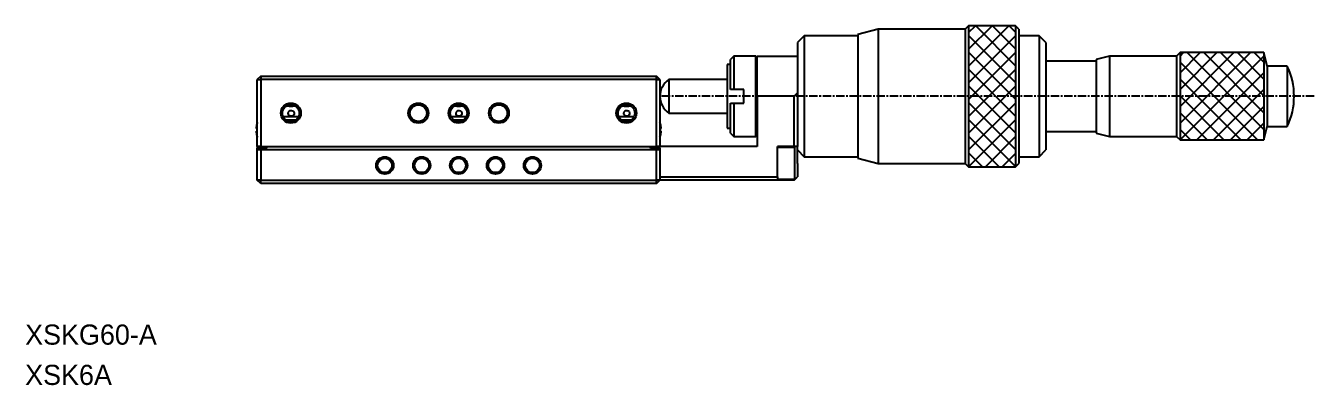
# Model space of a CAD drawing. Extents: x 912 to 1291, y -51 to 162.
# Drawn here: x 912.4 to 1104.4, y -51.1 to 2.5 of the extents above; entities that cross this region are included whole.
import ezdxf

# ---------------------------------------------------------------- set-up
doc = ezdxf.new("R2010")
doc.units = 0
doc.linetypes.add('CENTER', pattern=[2, 1.25, -0.25, 0.25, -0.25])
doc.layers.get('0').update_dxf_attribs({"linetype": 'CONTINUOUS'})
doc.layers.add('CENTER', color=1, linetype='CENTER')

msp = doc.modelspace()

# ---------------------------------------------------------------- linework, layer by layer
at = {"color": 7, "linetype": 'CONTINUOUS'}
for p, q in [((1039.37, 1.98), (1036.37, 1.18)), ((1052.37, 1.98), (1039.37, 1.98)), ((1039.37, 1.98), (1039.37, -18.02)), ((1052.87, 2.48), (1052.37, 1.98)), ((1052.37, 1.98), (1052.37, -18.02)), ((1059.87, 2.48), (1052.87, 2.48)), ((1052.87, 2.48), (1052.87, -18.52)), ((1060.37, 1.98), (1059.87, 2.48)), ((1059.87, 2.48), (1059.87, -18.52)), ((1060.37, 1.98), (1060.37, -18.02)), ((1028.37, 0.98), (1027.37, -0.02)), ((1036.37, 0.98), (1028.37, 0.98)), ((1028.37, 0.98), (1028.37, -17.02)), ((1036.37, 1.18), (1036.37, -17.22)), ((1063.37, 0.98), (1060.37, 0.98)), ((1064.37, -0.02), (1063.37, 0.98)), ((1063.37, 0.98), (1063.37, -17.02)), ((1027.37, -0.02), (1027.37, -5.66)), ((1064.37, -0.02), (1064.37, -16.02)), ((1084.37, -1.52), (1083.87, -2.02)), ((1096.87, -1.52), (1084.37, -1.52)), ((1084.37, -1.52), (1084.37, -14.52)), ((1097.37, -3.52), (1096.87, -1.52)), ((1096.87, -1.52), (1096.87, -14.52)), ((1017.37, -3.27), (1016.87, -3.27)), ((1016.87, -3.27), (1016.87, -12.77)), ((1017.87, -2.02), (1017.37, -2.52)), ((1017.37, -7.02), (1017.37, -2.52)), ((1021.17, -2.02), (1017.87, -2.02)), ((1017.87, -2.02), (1017.87, -7.02)), ((1021.37, -2.22), (1021.17, -2.02)), ((1021.17, -8.02), (1021.17, -2.02)), ((1021.37, -8.02), (1021.37, -2.02)), ((1021.37, -2.02), (1027.37, -2.02)), ((1071.87, -2.77), (1064.37, -2.77)), ((1073.87, -2.02), (1071.87, -2.52)), ((1071.87, -2.52), (1071.87, -13.52)), ((1083.87, -2.02), (1073.87, -2.02)), ((1073.87, -2.02), (1073.87, -14.02)), ((1083.87, -2.02), (1083.87, -14.02)), ((1100.36, -3.52), (1097.37, -3.52)), ((1097.37, -3.52), (1097.37, -12.52)), ((1100.36, -3.52), (1100.36, -12.52)), ((947.37, -5.02), (946.87, -5.52)), ((946.87, -5.52), (947.37, -5.52)), ((946.87, -15.52), (946.87, -5.52)), ((947.37, -5.02), (1006.37, -5.02)), ((947.37, -5.02), (947.37, -5.52)), ((1006.37, -5.52), (947.37, -5.52)), ((947.37, -5.52), (947.37, -15.52)), ((1006.87, -5.52), (1006.37, -5.02)), ((1006.37, -5.52), (1006.37, -5.02)), ((1006.37, -5.52), (1006.87, -5.52)), ((1006.37, -15.52), (1006.37, -5.52)), ((1006.87, -5.52), (1006.87, -15.52)), ((1016.87, -5.52), (1008.21, -5.52)), ((1008.21, -5.52), (1008.21, -10.52)), ((1027.37, -5.66), (1027.37, -7.52)), ((1017.87, -7.02), (1017.37, -7.02)), ((1019.37, -7.02), (1017.87, -7.02)), ((1019.37, -9.02), (1019.37, -7.02)), ((1026.87, -8.02), (1027.37, -7.52)), ((1027.37, -7.52), (1027.37, -15.52)), ((1017.37, -9.02), (1017.87, -9.02)), ((1017.37, -13.52), (1017.37, -9.02)), ((1017.87, -9.02), (1019.37, -9.02)), ((1017.87, -9.02), (1017.87, -14.02)), ((1021.17, -14.02), (1021.17, -8.02)), ((1026.87, -8.02), (1021.37, -8.02)), ((1021.37, -8.02), (1021.37, -15.52)), ((1026.87, -15.52), (1026.87, -8.02)), ((950.72, -11.02), (953.02, -11.02)), ((975.72, -11.02), (978.02, -11.02)), ((1000.72, -11.02), (1003.02, -11.02)), ((1008.21, -10.52), (1016.87, -10.52)), ((946.68, -12.84), (946.8, -12.84)), ((946.8, -13.2), (946.68, -13.2)), ((946.8, -12.13), (946.8, -12.13)), ((946.8, -12.84), (946.8, -13.2)), ((1006.94, -12.13), (1006.94, -12.13)), ((1006.94, -13.2), (1006.94, -12.84)), ((1006.94, -12.84), (1007.06, -12.84)), ((1007.06, -13.2), (1006.94, -13.2)), ((1016.87, -12.77), (1017.37, -12.77)), ((1064.37, -13.27), (1071.87, -13.27)), ((1096.87, -14.52), (1097.37, -12.52)), ((1097.37, -12.52), (1100.36, -12.52)), ((946.8, -13.9), (946.8, -13.91)), ((1006.94, -13.91), (1006.94, -13.9)), ((1017.37, -13.52), (1017.87, -14.02)), ((1017.87, -14.02), (1021.17, -14.02)), ((1021.17, -14.02), (1021.37, -13.82)), ((1071.87, -13.52), (1073.87, -14.02)), ((1073.87, -14.02), (1083.87, -14.02)), ((1083.87, -14.02), (1084.37, -14.52)), ((1084.37, -14.52), (1096.87, -14.52)), ((946.87, -15.52), (946.87, -15.77)), ((947.37, -15.52), (946.87, -15.52)), ((946.87, -16.02), (946.87, -15.77)), ((948.27, -15.77), (946.87, -15.77)), ((947.37, -16.02), (946.87, -16.02)), ((946.87, -20.52), (946.87, -16.02)), ((947.37, -15.52), (1006.37, -15.52)), ((1006.37, -16.02), (947.37, -16.02)), ((947.37, -16.02), (947.37, -20.52)), ((948.27, -15.77), (948.27, -15.52)), ((1005.47, -15.77), (1005.47, -15.52)), ((1006.87, -15.77), (1005.47, -15.77)), ((1006.87, -15.52), (1006.37, -15.52)), ((1006.87, -16.02), (1006.37, -16.02)), ((1006.37, -20.52), (1006.37, -16.02)), ((1021.37, -15.52), (1006.87, -15.52)), ((1006.87, -15.77), (1006.87, -15.52)), ((1006.87, -15.77), (1006.87, -16.02)), ((1006.87, -16.02), (1006.87, -20.52)), ((1024.37, -20.02), (1024.37, -15.52)), ((1026.87, -15.52), (1024.37, -15.52)), ((1026.97, -15.67), (1024.37, -15.67)), ((1027.37, -15.52), (1026.87, -15.52)), ((1026.97, -20.37), (1026.97, -15.67)), ((1027.37, -18.02), (1027.37, -15.52)), ((1027.37, -16.02), (1028.37, -17.02)), ((1028.37, -17.02), (1036.37, -17.02)), ((1036.37, -17.22), (1039.37, -18.02)), ((1060.37, -17.02), (1063.37, -17.02)), ((1063.37, -17.02), (1064.37, -16.02)), ((1027.37, -18.02), (1027.37, -20.02)), ((1039.37, -18.02), (1052.37, -18.02)), ((1052.37, -18.02), (1052.87, -18.52)), ((1052.87, -18.52), (1059.87, -18.52)), ((1059.87, -18.52), (1060.37, -18.02)), ((947.37, -20.52), (946.87, -20.52)), ((947.37, -21.02), (946.87, -20.52)), ((947.37, -21.02), (947.37, -20.52)), ((947.37, -20.52), (1006.37, -20.52)), ((1006.37, -21.02), (947.37, -21.02)), ((1006.37, -21.02), (1006.87, -20.52)), ((1006.37, -21.02), (1006.37, -20.52)), ((1006.87, -20.52), (1006.37, -20.52)), ((1006.87, -20.02), (1024.37, -20.02)), ((1024.37, -20.52), (1006.87, -20.52)), ((1024.37, -20.02), (1024.37, -20.52)), ((1024.37, -20.37), (1026.97, -20.37)), ((1026.87, -20.52), (1024.37, -20.52)), ((1026.87, -20.52), (1027.37, -20.02))]:
    msp.add_line(p, q, dxfattribs=at)
at = {"color": 3, "linetype": 'CONTINUOUS'}
for p, q in [((1052.87, -3.52), (1058.87, 2.48)), ((1052.87, -1.02), (1056.37, 2.48)), ((1052.87, 1.48), (1053.87, 2.48)), ((1053.92, 2.48), (1059.87, -3.46)), ((1056.42, 2.48), (1059.87, -0.96)), ((1058.92, 2.48), (1059.87, 1.54)), ((1052.87, 1.04), (1059.87, -5.96)), ((1052.87, -6.02), (1059.87, 0.98)), ((1052.87, -1.46), (1059.87, -8.46)), ((1052.87, -8.52), (1059.87, -1.52)), ((1084.37, -12.02), (1094.87, -1.52)), ((1084.37, -9.52), (1092.37, -1.52)), ((1084.37, -7.02), (1089.87, -1.52)), ((1084.37, -4.52), (1087.37, -1.52)), ((1084.37, -2.02), (1084.87, -1.52)), ((1085.42, -1.52), (1096.87, -12.96)), ((1087.92, -1.52), (1096.87, -10.46)), ((1090.42, -1.52), (1096.87, -7.96)), ((1092.92, -1.52), (1096.87, -5.46)), ((1095.42, -1.52), (1096.87, -2.96)), ((1084.37, -14.52), (1096.87, -2.02)), ((1084.37, -2.96), (1095.92, -14.52)), ((1052.87, -3.96), (1059.87, -10.96)), ((1052.87, -11.02), (1059.87, -4.02)), ((1084.37, -5.46), (1093.42, -14.52)), ((1086.87, -14.52), (1096.87, -4.52)), ((1052.87, -6.46), (1059.87, -13.46)), ((1052.87, -13.52), (1059.87, -6.52)), ((1089.37, -14.52), (1096.87, -7.02)), ((1052.87, -8.96), (1059.87, -15.96)), ((1052.87, -16.02), (1059.87, -9.02)), ((1084.37, -7.96), (1090.92, -14.52)), ((1091.87, -14.52), (1096.87, -9.52)), ((1052.87, -11.46), (1059.87, -18.46)), ((1084.37, -10.46), (1088.42, -14.52)), ((1052.87, -18.52), (1059.87, -11.52)), ((1084.37, -12.96), (1085.92, -14.52)), ((1094.37, -14.52), (1096.87, -12.02)), ((1052.87, -13.96), (1057.42, -18.52)), ((1055.37, -18.52), (1059.87, -14.02)), ((1052.87, -16.46), (1054.92, -18.52)), ((1057.87, -18.52), (1059.87, -16.52))]:
    msp.add_line(p, q, dxfattribs=at)
at = {"color": 7, "linetype": 'CONTINUOUS'}
for points in [[(952.56, -9.47), (952.44, -9.5, -0.045717), (951.32, -9.5), (951.18, -9.47)], [(977.56, -9.47), (977.44, -9.5, -0.045717), (976.32, -9.5), (976.18, -9.47)], [(1002.56, -9.47), (1002.44, -9.5, -0.045717), (1001.32, -9.5), (1001.18, -9.47)], [(951.18, -11.56), (951.3, -11.53, -0.045717), (952.41, -11.53), (952.56, -11.56)], [(976.18, -11.56), (976.3, -11.53, -0.045717), (977.41, -11.53), (977.56, -11.56)], [(1001.18, -11.56), (1001.3, -11.53, -0.045717), (1002.41, -11.53), (1002.56, -11.56)]]:
    msp.add_lwpolyline(points, format="xyb", dxfattribs=at)
for points in [[(952.35, -10.46, -2.305601), (951.79, -10.14, -0.3769)], [(977.35, -10.46, -2.305601), (976.79, -10.14, -0.3769)], [(1002.35, -10.46, -2.305601), (1001.79, -10.14, -0.3769)]]:
    msp.add_lwpolyline(points, format="xyb", close=True, dxfattribs=at)
at = {"color": 3, "linetype": 'CONTINUOUS'}
for centre, radius in [((951.87, -10.52), 1.5), ((970.87, -10.52), 1.5), ((976.87, -10.52), 1.5), ((982.87, -10.52), 1.5), ((1001.87, -10.52), 1.5), ((965.87, -18.32), 1.3), ((971.37, -18.32), 1.3), ((976.87, -18.32), 1.3), ((982.37, -18.32), 1.3), ((987.87, -18.32), 1.3)]:
    msp.add_circle(centre, radius, dxfattribs=at)
at = {"color": 7, "linetype": 'CONTINUOUS'}
for centre, radius in [((951.87, -10.52), 1.25), ((970.87, -10.52), 1.25), ((976.87, -10.52), 1.25), ((982.87, -10.52), 1.25), ((1001.87, -10.52), 1.25), ((965.87, -18.32), 1.07), ((971.37, -18.32), 1.07), ((976.87, -18.32), 1.07), ((982.37, -18.32), 1.07), ((987.87, -18.32), 1.07)]:
    msp.add_circle(centre, radius, dxfattribs=at)
for centre, radius, start, end in [((1090.87, -8.02), 10.5, 0, 25.3769), ((1009.87, -8.02), 3, 123.5573, 180), ((1009.87, -8.02), 3, 180, 236.4427), ((1090.87, -8.02), 10.5, 334.6231, 0), ((949.87, -13.02), 3.19, 163.8933, 176.7703), ((949.87, -13.02), 3.19, 183.2297, 196.1067), ((949.87, -13.02), 3.2, 159.6359, 163.8775), ((1003.87, -13.02), 3.2, 16.1225, 20.3641), ((1003.87, -13.02), 3.19, 3.2297, 16.1067), ((1003.87, -13.02), 3.19, 343.8933, 356.7703), ((949.87, -13.02), 3.2, 196.1225, 200.3641), ((1003.87, -13.02), 3.2, 339.6359, 343.8775)]:
    msp.add_arc(centre, radius, start, end, dxfattribs=at)
at = {"layer": 'CENTER', "color": 1, "linetype": 'CENTER'}
msp.add_line((1104.37, -8.02), (1006.87, -8.02), dxfattribs=at)

# ---------------------------------------------------------------- texts
at = {"color": 7, "linetype": 'CONTINUOUS'}
for s, p in [('XSKG60-A', (912.27, -45.02)), ('XSK6A', (912.27, -51.02))]:
    msp.add_text(s, height=3, dxfattribs=at).set_placement(p)

doc.saveas('drawing.dxf')
